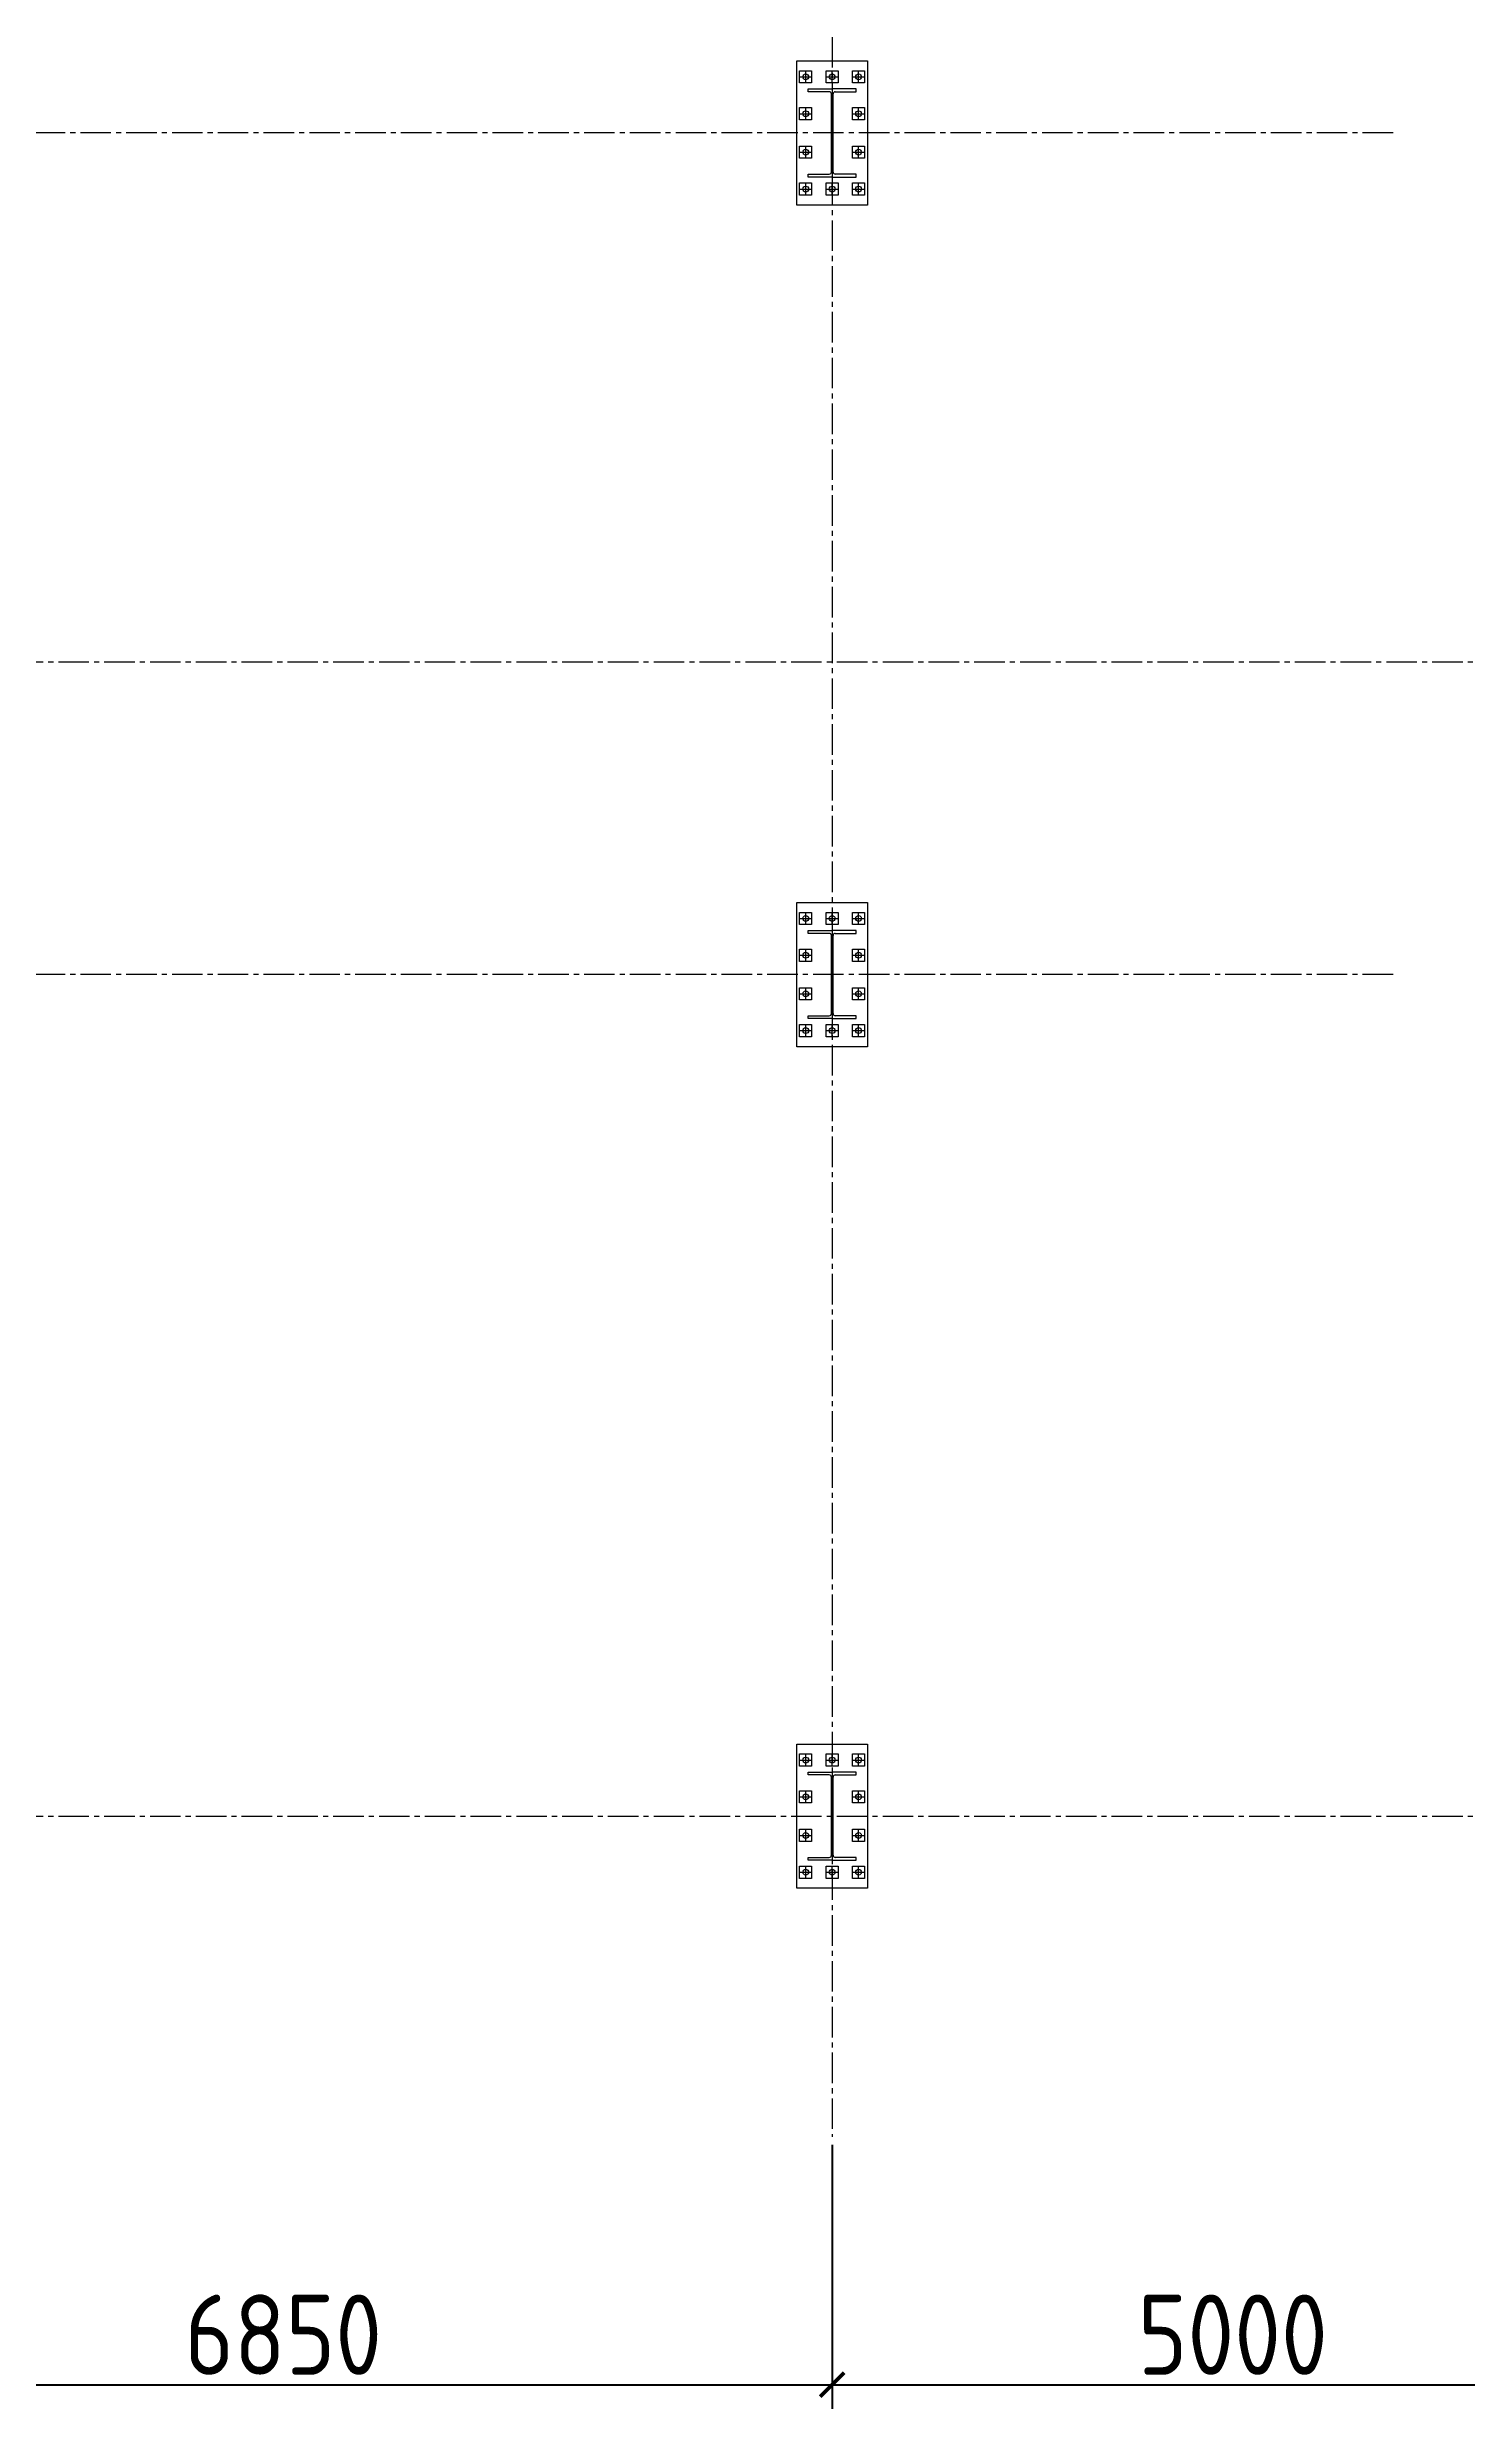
# Model space of a CAD drawing. Header units: millimetres. Extents: x 163705 to 1616509, y 81827 to 302547.
# Drawn here: x 473939 to 482778, y 139363 to 154094 of the extents above; entities that cross this region are included whole.
import ezdxf

# ---------------------------------------------------------------- set-up
doc = ezdxf.new("R2010")
doc.units = ezdxf.units.MM
doc.header["$LTSCALE"] = 10
doc.linetypes.add('CENTER2', pattern=[28.575, 19.05, -3.175, 3.175, -3.175])
for name, color, linetype, lineweight in [('1-中心线', 1, 'CENTER2', 0), ('1-标注', 3, 'Continuous', 0), ('1-钢构', 6, 'Continuous', 0)]:
    doc.layers.add(name, color=color, linetype=linetype, lineweight=lineweight)
doc.styles.add('HZ', font='gbenor.shx', dxfattribs={"bigfont": 'gbcbig.shx'})
doc.styles.get("Standard").update_dxf_attribs({"font": 'arial.ttf'})
doc.dimstyles.new('100$0', dxfattribs={"dimscale": 100, "dimtxt": 5, "dimasz": 1.5, "dimexe": 1.5, "dimexo": 0.5, "dimtad": 1, "dimdec": 0, "dimdsep": 46, "dimtxsty": 'HZ', "dimblk": 'ARCHTICK', "dimcen": 2.5, "dimdle": 1, "dimclrd": 256, "dimclre": 256, "dimadec": 0, "dimazin": 0, "dimtfac": 1, "dimtdec": 0, "dimtmove": 0, "dimatfit": 3, "dimfxl": 0, "dimarcsym": 0})

# ---------------------------------------------------------------- blocks, each defined once
blk = doc.blocks.new('G$CFEC4C302')
for p, q in [((14, 800), (95, 800)), ((55, 760), (55, 840)), ((179, 800), (260, 800)), ((220, 760), (220, 840)), ((344, 800), (425, 800)), ((385, 760), (385, 840)), ((55, 530), (55, 610)), ((70, 707), (70, 725)), ((70, 725), (220, 725)), ((202, 707), (70, 707)), ((215, 206), (215, 694)), ((220, 728), (220, 172)), ((370, 725), (220, 725)), ((226, 206), (226, 694)), ((239, 707), (370, 707)), ((370, 707), (370, 725)), ((385, 530), (385, 610)), ((14, 570), (95, 570)), ((344, 570), (425, 570)), ((14, 330), (95, 330)), ((55, 290), (55, 370)), ((344, 330), (425, 330)), ((385, 290), (385, 370)), ((70, 175), (70, 193)), ((70, 193), (202, 193)), ((220, 175), (70, 175)), ((220, 175), (370, 175)), ((370, 193), (239, 193)), ((370, 175), (370, 193)), ((14, 100), (95, 100)), ((55, 60), (55, 140)), ((179, 100), (260, 100)), ((220, 60), (220, 140)), ((344, 100), (425, 100)), ((385, 60), (385, 140))]:
    blk.add_line(p, q)
for points in [[(0, 0), (0, 900), (440, 900), (440, 0)], [(17, 762), (17, 838), (92, 838), (92, 762)], [(182, 762), (182, 838), (257, 838), (257, 762)], [(347, 762), (347, 838), (422, 838), (422, 762)], [(17, 532), (17, 608), (92, 608), (92, 532)], [(347, 532), (347, 608), (422, 608), (422, 532)], [(17, 292), (17, 368), (92, 368), (92, 292)], [(347, 292), (347, 368), (422, 368), (422, 292)], [(17, 62), (17, 138), (92, 138), (92, 62)], [(182, 62), (182, 138), (257, 138), (257, 62)], [(347, 62), (347, 138), (422, 138), (422, 62)]]:
    blk.add_lwpolyline(points, close=True)
for centre in [(55, 800), (220, 800), (385, 800), (55, 570), (385, 570), (55, 330), (385, 330), (55, 100), (220, 100), (385, 100)]:
    blk.add_circle(centre, 18)
for centre, start, end in [((202, 694), 0, 90), ((239, 694), 90, 180), ((202, 206), 270, 0), ((239, 206), 180, 270)]:
    blk.add_arc(centre, 13, start, end)
blk.add_text('HC_SUPERPART', height=0.001).set_placement((220, 175))
blk = doc.blocks.new('_ArchTick')
at = {"const_width": 0.15}
blk.add_lwpolyline([(-0.5, -0.5), (0.5, 0.5)], dxfattribs=at)
blk = doc.blocks.new('*D166')
at = {"layer": '1-标注', "lineweight": -2, "transparency": 16777216}
for p, q in [((471987, 141009), (471987, 139363)), ((478837, 141009), (478837, 139363)), ((471887, 139513), (478937, 139513))]:
    blk.add_line(p, q, dxfattribs=at)
at = {"layer": 'Defpoints', "transparency": 16777216}
for p in [(471987, 141059), (478837, 141059), (478837, 139513)]:
    blk.add_point(p, dxfattribs=at)
at = {"layer": '1-标注', "lineweight": -2, "transparency": 16777216, "xscale": 150, "yscale": 150, "zscale": 150, "rotation": 180}
blk.add_blockref('_ArchTick', (471987, 139513), dxfattribs=at)
at = {"layer": '1-标注', "lineweight": -2, "transparency": 16777216, "xscale": 150, "yscale": 150, "zscale": 150}
blk.add_blockref('_ArchTick', (478837, 139513), dxfattribs=at)
at = {"layer": '1-标注', "transparency": 16777216, "insert": (475412, 139825), "char_height": 500, "attachment_point": 5, "style": 'HZ'}
blk.add_mtext('6850', dxfattribs=at)
blk = doc.blocks.new('*D167')
at = {"layer": '1-标注', "lineweight": -2, "transparency": 16777216}
for p, q in [((478837, 141009), (478837, 139363)), ((483837, 141009), (483837, 139363)), ((478737, 139513), (483937, 139513))]:
    blk.add_line(p, q, dxfattribs=at)
at = {"layer": 'Defpoints', "transparency": 16777216}
for p in [(478837, 141059), (483837, 141059), (483837, 139513)]:
    blk.add_point(p, dxfattribs=at)
at = {"layer": '1-标注', "lineweight": -2, "transparency": 16777216, "xscale": 150, "yscale": 150, "zscale": 150, "rotation": 180}
blk.add_blockref('_ArchTick', (478837, 139513), dxfattribs=at)
at = {"layer": '1-标注', "lineweight": -2, "transparency": 16777216, "xscale": 150, "yscale": 150, "zscale": 150}
blk.add_blockref('_ArchTick', (483837, 139513), dxfattribs=at)
at = {"layer": '1-标注', "transparency": 16777216, "insert": (481337, 139825), "char_height": 500, "attachment_point": 5, "style": 'HZ'}
blk.add_mtext('5000', dxfattribs=at)

msp = doc.modelspace()

# ---------------------------------------------------------------- linework, layer by layer
at = {"layer": '1-中心线'}
for p, q in [((478836.946, 161586.876), (478836.946, 141059.499)), ((482337.295, 153559.632), (455720.795, 153559.632)), ((455720.795, 150259.632), (534337.221, 150259.632)), ((482337.295, 148309.632), (455720.795, 148309.632)), ((455720.795, 143059.632), (534347.221, 143059.632))]:
    msp.add_line(p, q, dxfattribs=at)

# ---------------------------------------------------------------- block references
at = {"layer": '1-钢构'}
for p in [(478616.946, 153109.632), (478616.946, 147859.632), (478616.946, 142609.632)]:
    msp.add_blockref('G$CFEC4C302', p, dxfattribs=at)

# ---------------------------------------------------------------- dimensions: what is measured, and where the dimension line sits
at = {"layer": '1-标注'}
for base, p1, p2, picture, middle in [((478836.946, 139512.793), (471986.946, 141059.499), (478836.946, 141059.499), '*D166', (475411.946, 139825.293)), ((483836.946, 139512.793), (478836.946, 141059.499), (483836.946, 141059.499), '*D167', (481336.946, 139825.293))]:
    dim = msp.add_linear_dim(base=base, p1=p1, p2=p2, dimstyle='100$0', override={"dimtol": 0, "dimlim": 0, "dimtdec": 8, "dimtix": 1}, dxfattribs=at)
    dim.commit()
    dim.dimension.update_dxf_attribs({"geometry": picture, "text_midpoint": middle})

doc.saveas('drawing.dxf')
